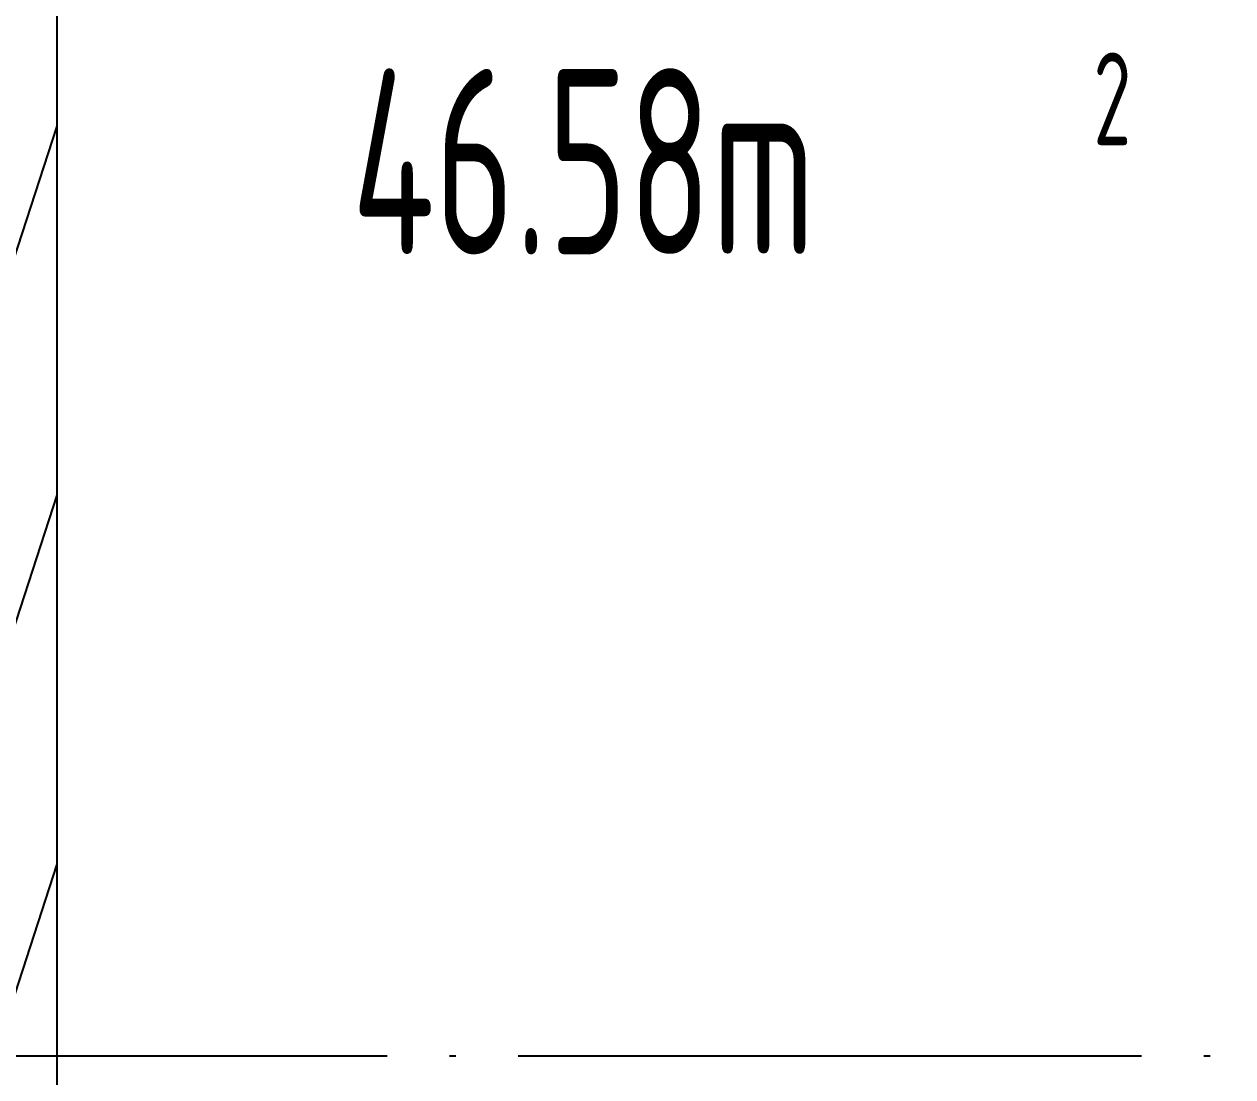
# Model space of a CAD drawing. Header units: inches. Extents: x 0 to 1813292486, y 0 to 3473589894.
# Drawn here: x 600629980 to 600633857, y 3473203951 to 3473207328 of the extents above; entities that cross this region are included whole.
import ezdxf

# ---------------------------------------------------------------- set-up
doc = ezdxf.new("R2010")
doc.units = ezdxf.units.IN
doc.header["$LTSCALE"] = 1000
doc.header["$MEASUREMENT"] = 0
doc.linetypes.add('AX-MALL-GIRD-200$0$DOTE', pattern=[2.42, 2, -0.2, 0.02, -0.2])
for name, color, linetype in [('A-Anno-Note', 241, 'Continuous'), ('AX-MALL-DIM-P02$0$A-Detl-Thin', 131, 'Continuous'), ('AX-MALL-GIRD-200$0$A-Grid', 222, 'AX-MALL-GIRD-200$0$DOTE'), ('AX-MALL-P02-200$0$A-Anno-Note', 241, 'Continuous'), ('AX-MALL-WALL-P02$0$A-Anno-Note', 241, 'Continuous'), ('AX-MALL-WALL-P02-QT$0$A-Detl-Patt', 8, 'Continuous'), ('AX-MALL-WALL-P02-QT$0$A-Detl-Thin', 131, 'Continuous'), ('AX-MALL-WALL-P02-QT$0$A-Wall', 2, 'Continuous'), ('AX-MALL-WALL-P02-QT$0$A-Wall-Patt', 13, 'Continuous'), ('AX-MALL-WALL-P02-QT$0$A-Wind', 4, 'Continuous'), ('AX-MALL-WORD-P02$0$A-Spac-Iden', 231, 'Continuous'), ('AX-MALL-ZTKD-P02$0$A-Anno-Note', 241, 'Continuous')]:
    doc.layers.add(name, color=color, linetype=linetype)
doc.styles.add('AX-MALL-WORD-P02$0$_TCH_SPACE', font='gbenor.shx', dxfattribs={"bigfont": 'gbcbig.shx'})

# ---------------------------------------------------------------- blocks, each defined once
blk = doc.blocks.new('AX-MALL-WORD-P02')
at = {"layer": 'AX-MALL-WORD-P02$0$A-Spac-Iden', "style": 'AX-MALL-WORD-P02$0$_TCH_SPACE', "width": 0.7}
for s, height, p in [('46.58m', 595, (600429154.8, 3473048892)), ('2', 297.5, (600431507.2, 3473048389.2))]:
    blk.add_text(s, height=height, rotation=339.5682, dxfattribs=at).set_placement(p)
blk = doc.blocks.new('AX-MALL-GIRD-200')
at = {"layer": 'AX-MALL-GIRD-200$0$A-Grid'}
blk.add_line((600215588.6, 3473125707.5), (600573484.6, 3472992380.8), dxfattribs=at)
blk = doc.blocks.new('AX-MALL-WALL-P02-QT$0$tj')
at = {"layer": 'AX-MALL-WALL-P02-QT$0$A-Detl-Patt'}
h = blk.add_hatch(dxfattribs=at)
h.set_pattern_fill('STEEL', color=256, scale=100, angle=50.4318)
h.set_pattern_definition([(75, (-14278.2, 156289.83), (-153.340725, 41.087523), []), (75, (-14317.88, 156358.57), (-153.340725, 41.087523), [])])
edge = h.paths.add_edge_path()
edge.add_arc((274303, 370915.4), 354853.2, 270.960109, 275.951313)
edge.add_line((311095.3, 17974.7), (323404.3, 17664.9))
edge.add_arc((337498.6, -5423), 27050, 84.42965, 121.40246, ccw=False)
edge.add_line((340124.3, 21499.2), (352435.6, 23411.5))
edge.add_line((352435.6, 23411.5), (352460.3, 23263.6))
edge.add_arc((262949, 558936.3), 543100, 279.486523, 288.50533)
edge.add_line((435325, 43917.8), (435185.9, 44187.6))
edge.add_arc((262949, 558936.3), 542800, 279.518166, 288.500444, ccw=False)
edge.add_line((352706.5, 23609), (352681.7, 23756.9))
edge.add_line((352681.7, 23756.9), (340117.8, 21803.8))
edge.add_arc((337510.1, -5455), 27383.3, 84.53553, 121.20268)
edge.add_line((323323.7, 17967), (311085.8, 18275))
edge.add_arc((274273.8, 371474.5), 355112.7, 270.964111, 275.950126, ccw=False)
edge.add_line((280249, 16412.1), (280249, 16112))
blk = doc.blocks.new('AX-MALL-WALL-P02-QT')
at = {"layer": 'AX-MALL-WALL-P02-QT$0$A-Wall-Patt'}
h = blk.add_hatch(dxfattribs=at)
h.set_pattern_fill('普通砖', color=256, scale=200, style=0)
h.set_pattern_definition([(45, (0, 359), (-353.553532015, 353.553532015), [])])
h.paths.add_polyline_path([(600426432.5, 3473044584.7), (600426566.2, 3473044648.1), (600430374.5, 3473054870.9), (600430304, 3473054968.3), (600430187, 3473054940.7), (600426374.7, 3473044707.2)])
at = {"layer": 'AX-MALL-WALL-P02-QT$0$A-Wall'}
blk.add_line((600426566.2, 3473044648.1), (600430374.5, 3473054870.9), dxfattribs=at)
at = {"layer": 'AX-MALL-WALL-P02-QT$0$A-Detl-Thin', "rotation": 339.5681613091762}
blk.add_blockref('AX-MALL-WALL-P02-QT$0$tj', (600144118.7, 3473128496.3), dxfattribs=at)
at = {"layer": 'AX-MALL-WALL-P02-QT$0$A-Wind'}
blk.add_blockref('AX-MALL-GIRD-200', (0, 0), dxfattribs=at)
blk = doc.blocks.new('AX-MALL-WALL-P02')
at = {"layer": 'AX-MALL-WALL-P02$0$A-Anno-Note'}
blk.add_blockref('AX-MALL-WORD-P02', (0, 0), dxfattribs=at)
blk.add_blockref('AX-MALL-WALL-P02-QT', (0, 0), dxfattribs=at)
blk = doc.blocks.new('AX-MALL-ZTKD-P02')
at = {"layer": 'AX-MALL-ZTKD-P02$0$A-Anno-Note'}
blk.add_blockref('AX-MALL-GIRD-200', (0, 0), dxfattribs=at)
blk = doc.blocks.new('AX-MALL-DIM-P02')
at = {"layer": 'AX-MALL-DIM-P02$0$A-Detl-Thin'}
blk.add_blockref('AX-MALL-ZTKD-P02', (0, 0), dxfattribs=at)
blk = doc.blocks.new('AX-MALL-P02-200')
at = {"layer": 'AX-MALL-P02-200$0$A-Anno-Note'}
blk.add_blockref('AX-MALL-WALL-P02', (0, 0), dxfattribs=at)
blk.add_blockref('AX-MALL-DIM-P02', (0, 0), dxfattribs=at)

msp = doc.modelspace()

# ---------------------------------------------------------------- block references
at = {"layer": 'A-Anno-Note', "rotation": 20.43183869077545}
msp.add_blockref('AX-MALL-P02-200', (1250392458.5, 9048125.7), dxfattribs=at)

doc.saveas('drawing.dxf')
